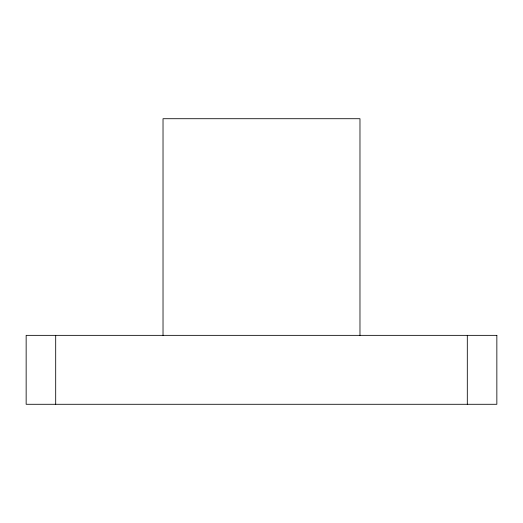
<?xml version="1.0" encoding="UTF-8"?>
<svg xmlns="http://www.w3.org/2000/svg" width="523" height="523" viewBox="0 0 523 523"><rect width="100%" height="100%" fill="white"/><g stroke="black" fill="none" stroke-linecap="round" stroke-linejoin="round"><path stroke-width="0.78" d="M467.307 335.354L467.307 404.286M359.974 335.354L359.974 118.714L163.026 118.714L163.026 335.354M55.693 335.354L55.693 404.286M496.85 335.354L26.15 335.354L26.15 404.286L496.85 404.286L496.85 335.354"/></g></svg>
